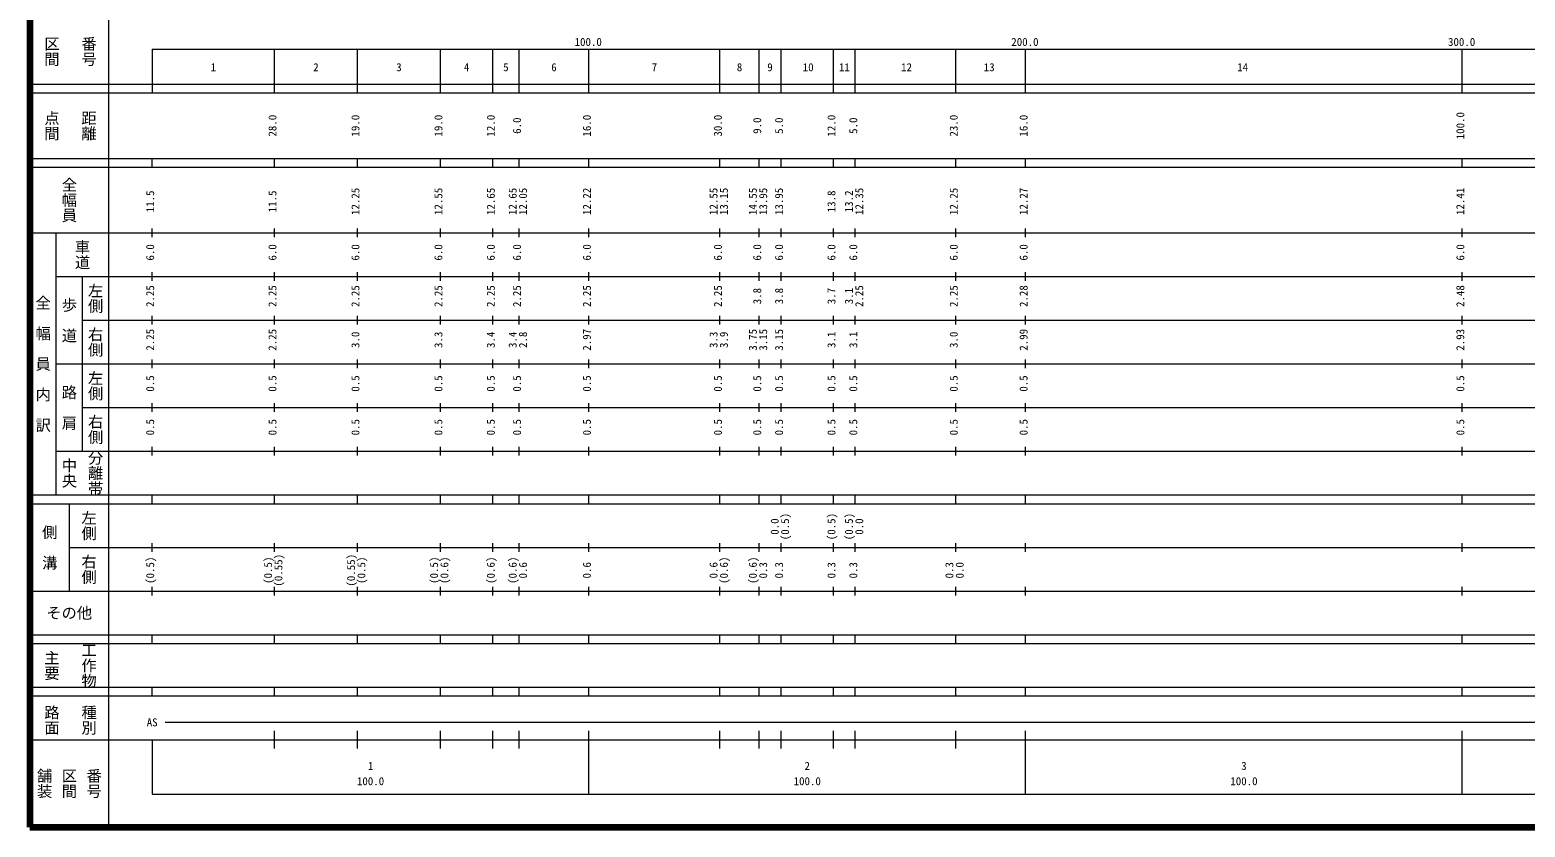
# Model space of a CAD drawing. Units: millimetres on the paper, enlarged 1000 times. Extents: x 40000 to 680000, y 20000 to 380000.
# Drawn here: x 40000 to 382375, y 20000 to 202409 of the extents above; entities that cross this region are included whole.
import ezdxf
from ezdxf.enums import TextEntityAlignment as Align

# ---------------------------------------------------------------- set-up
doc = ezdxf.new("R2010")
doc.units = ezdxf.units.MM
doc.header["$LTSCALE"] = 1000
doc.layers.add('M-TTL', color=2, linetype='Continuous', lineweight=140)
doc.layers.add('M-TTL-BAND', color=7, linetype='Continuous', lineweight=13)
doc.styles.add('@ＭＳ ゴシック', font='')
doc.styles.add('ＭＳ ゴシック', font='')
doc.styles.get('@ＭＳ ゴシック').set_extended_font_data('@MS Gothic')
doc.styles.get('ＭＳ ゴシック').set_extended_font_data('MS Gothic')

msp = doc.modelspace()

# ---------------------------------------------------------------- linework, layer by layer
at = {"layer": 'M-TTL'}
for p, q in [((40000, 380000), (40000, 20000)), ((40000, 20000), (680000, 20000))]:
    msp.add_line(p, q, dxfattribs=at)
at = {"layer": 'M-TTL-BAND'}
for p, q in [((58000, 370000), (58000, 20000)), ((68000, 198000), (579000, 198000)), ((68000, 198000), (68000, 188000)), ((96000, 188000), (96000, 198000)), ((115000, 188000), (115000, 198000)), ((134000, 188000), (134000, 198000)), ((146000, 188000), (146000, 198000)), ((152000, 188000), (152000, 198000)), ((168000, 188000), (168000, 198000)), ((198000, 188000), (198000, 198000)), ((207000, 188000), (207000, 198000)), ((212000, 188000), (212000, 198000)), ((224000, 188000), (224000, 198000)), ((229000, 188000), (229000, 198000)), ((252000, 188000), (252000, 198000)), ((268000, 188000), (268000, 198000)), ((368000, 188000), (368000, 198000)), ((40000, 190000), (579000, 190000)), ((40000, 188000), (579000, 188000)), ((40000, 173000), (579000, 173000)), ((68000, 171000), (68000, 173000)), ((96000, 171000), (96000, 173000)), ((115000, 171000), (115000, 173000)), ((134000, 171000), (134000, 173000)), ((146000, 171000), (146000, 173000)), ((152000, 171000), (152000, 173000)), ((168000, 171000), (168000, 173000)), ((198000, 171000), (198000, 173000)), ((207000, 171000), (207000, 173000)), ((212000, 171000), (212000, 173000)), ((224000, 171000), (224000, 173000)), ((229000, 171000), (229000, 173000)), ((252000, 171000), (252000, 173000)), ((268000, 171000), (268000, 173000)), ((368000, 171000), (368000, 173000)), ((40000, 171000), (579000, 171000)), ((40000, 156000), (579000, 156000)), ((46000, 96000), (46000, 156000)), ((68000, 155000), (68000, 157000)), ((96000, 155000), (96000, 157000)), ((115000, 155000), (115000, 157000)), ((134000, 155000), (134000, 157000)), ((146000, 155000), (146000, 157000)), ((152000, 155000), (152000, 157000)), ((168000, 155000), (168000, 157000)), ((198000, 155000), (198000, 157000)), ((207000, 155000), (207000, 157000)), ((212000, 155000), (212000, 157000)), ((224000, 155000), (224000, 157000)), ((229000, 155000), (229000, 157000)), ((252000, 155000), (252000, 157000)), ((268000, 155000), (268000, 157000)), ((368000, 155000), (368000, 157000)), ((46000, 146000), (579000, 146000)), ((52000, 146000), (52000, 106000)), ((68000, 145000), (68000, 147000)), ((96000, 145000), (96000, 147000)), ((115000, 145000), (115000, 147000)), ((134000, 145000), (134000, 147000)), ((146000, 145000), (146000, 147000)), ((152000, 145000), (152000, 147000)), ((168000, 145000), (168000, 147000)), ((198000, 145000), (198000, 147000)), ((207000, 145000), (207000, 147000)), ((212000, 145000), (212000, 147000)), ((224000, 145000), (224000, 147000)), ((229000, 145000), (229000, 147000)), ((252000, 145000), (252000, 147000)), ((268000, 145000), (268000, 147000)), ((368000, 145000), (368000, 147000)), ((68000, 135000), (68000, 137000)), ((96000, 135000), (96000, 137000)), ((115000, 135000), (115000, 137000)), ((134000, 135000), (134000, 137000)), ((146000, 135000), (146000, 137000)), ((152000, 135000), (152000, 137000)), ((168000, 135000), (168000, 137000)), ((198000, 135000), (198000, 137000)), ((207000, 135000), (207000, 137000)), ((212000, 135000), (212000, 137000)), ((224000, 135000), (224000, 137000)), ((229000, 135000), (229000, 137000)), ((252000, 135000), (252000, 137000)), ((268000, 135000), (268000, 137000)), ((368000, 135000), (368000, 137000)), ((52000, 136000), (579000, 136000)), ((68000, 125000), (68000, 127000)), ((96000, 125000), (96000, 127000)), ((115000, 125000), (115000, 127000)), ((134000, 125000), (134000, 127000)), ((146000, 125000), (146000, 127000)), ((152000, 125000), (152000, 127000)), ((168000, 125000), (168000, 127000)), ((198000, 125000), (198000, 127000)), ((207000, 125000), (207000, 127000)), ((212000, 125000), (212000, 127000)), ((224000, 125000), (224000, 127000)), ((229000, 125000), (229000, 127000)), ((252000, 125000), (252000, 127000)), ((268000, 125000), (268000, 127000)), ((368000, 125000), (368000, 127000)), ((46000, 126000), (579000, 126000)), ((68000, 115000), (68000, 117000)), ((96000, 115000), (96000, 117000)), ((115000, 115000), (115000, 117000)), ((134000, 115000), (134000, 117000)), ((146000, 115000), (146000, 117000)), ((152000, 115000), (152000, 117000)), ((168000, 115000), (168000, 117000)), ((198000, 115000), (198000, 117000)), ((207000, 115000), (207000, 117000)), ((212000, 115000), (212000, 117000)), ((224000, 115000), (224000, 117000)), ((229000, 115000), (229000, 117000)), ((252000, 115000), (252000, 117000)), ((268000, 115000), (268000, 117000)), ((368000, 115000), (368000, 117000)), ((52000, 116000), (579000, 116000)), ((68000, 105000), (68000, 107000)), ((96000, 105000), (96000, 107000)), ((115000, 105000), (115000, 107000)), ((134000, 105000), (134000, 107000)), ((146000, 105000), (146000, 107000)), ((152000, 105000), (152000, 107000)), ((168000, 105000), (168000, 107000)), ((198000, 105000), (198000, 107000)), ((207000, 105000), (207000, 107000)), ((212000, 105000), (212000, 107000)), ((224000, 105000), (224000, 107000)), ((229000, 105000), (229000, 107000)), ((252000, 105000), (252000, 107000)), ((268000, 105000), (268000, 107000)), ((368000, 105000), (368000, 107000)), ((46000, 106000), (579000, 106000)), ((40000, 96000), (579000, 96000)), ((68000, 94000), (68000, 96000)), ((96000, 94000), (96000, 96000)), ((115000, 94000), (115000, 96000)), ((134000, 94000), (134000, 96000)), ((146000, 94000), (146000, 96000)), ((152000, 94000), (152000, 96000)), ((168000, 94000), (168000, 96000)), ((198000, 94000), (198000, 96000)), ((207000, 94000), (207000, 96000)), ((212000, 94000), (212000, 96000)), ((224000, 94000), (224000, 96000)), ((229000, 94000), (229000, 96000)), ((252000, 94000), (252000, 96000)), ((268000, 94000), (268000, 96000)), ((368000, 94000), (368000, 96000)), ((40000, 94000), (579000, 94000)), ((49000, 94000), (49000, 74000)), ((49000, 84000), (579000, 84000)), ((68000, 83000), (68000, 85000)), ((96000, 83000), (96000, 85000)), ((115000, 83000), (115000, 85000)), ((134000, 83000), (134000, 85000)), ((146000, 83000), (146000, 85000)), ((152000, 83000), (152000, 85000)), ((168000, 83000), (168000, 85000)), ((198000, 83000), (198000, 85000)), ((207000, 83000), (207000, 85000)), ((212000, 83000), (212000, 85000)), ((224000, 83000), (224000, 85000)), ((229000, 83000), (229000, 85000)), ((252000, 83000), (252000, 85000)), ((268000, 83000), (268000, 85000)), ((368000, 83000), (368000, 85000)), ((40000, 74000), (579000, 74000)), ((68000, 73000), (68000, 75000)), ((96000, 73000), (96000, 75000)), ((115000, 73000), (115000, 75000)), ((134000, 73000), (134000, 75000)), ((146000, 73000), (146000, 75000)), ((152000, 73000), (152000, 75000)), ((168000, 73000), (168000, 75000)), ((198000, 73000), (198000, 75000)), ((207000, 73000), (207000, 75000)), ((212000, 73000), (212000, 75000)), ((224000, 73000), (224000, 75000)), ((229000, 73000), (229000, 75000)), ((252000, 73000), (252000, 75000)), ((268000, 73000), (268000, 75000)), ((368000, 73000), (368000, 75000)), ((40000, 64000), (579000, 64000)), ((40000, 62000), (579000, 62000)), ((68000, 62000), (68000, 64000)), ((96000, 62000), (96000, 64000)), ((115000, 62000), (115000, 64000)), ((134000, 62000), (134000, 64000)), ((146000, 62000), (146000, 64000)), ((152000, 62000), (152000, 64000)), ((168000, 62000), (168000, 64000)), ((198000, 62000), (198000, 64000)), ((207000, 62000), (207000, 64000)), ((212000, 62000), (212000, 64000)), ((224000, 62000), (224000, 64000)), ((229000, 62000), (229000, 64000)), ((252000, 62000), (252000, 64000)), ((268000, 62000), (268000, 64000)), ((368000, 62000), (368000, 64000)), ((40000, 52000), (579000, 52000)), ((68000, 50000), (68000, 52000)), ((96000, 50000), (96000, 52000)), ((115000, 50000), (115000, 52000)), ((134000, 50000), (134000, 52000)), ((146000, 50000), (146000, 52000)), ((152000, 50000), (152000, 52000)), ((168000, 50000), (168000, 52000)), ((198000, 50000), (198000, 52000)), ((207000, 50000), (207000, 52000)), ((212000, 50000), (212000, 52000)), ((224000, 50000), (224000, 52000)), ((229000, 50000), (229000, 52000)), ((252000, 50000), (252000, 52000)), ((268000, 50000), (268000, 52000)), ((368000, 50000), (368000, 52000)), ((40000, 50000), (579000, 50000)), ((71000, 44000), (565000, 44000)), ((96000, 38000), (96000, 42000)), ((115000, 38000), (115000, 42000)), ((134000, 38000), (134000, 42000)), ((146000, 38000), (146000, 42000)), ((152000, 38000), (152000, 42000)), ((168000, 27500), (168000, 42000)), ((198000, 38000), (198000, 42000)), ((207000, 38000), (207000, 42000)), ((212000, 38000), (212000, 42000)), ((224000, 38000), (224000, 42000)), ((229000, 38000), (229000, 42000)), ((252000, 38000), (252000, 42000)), ((268000, 27500), (268000, 42000)), ((368000, 27500), (368000, 42000)), ((40000, 40000), (579000, 40000)), ((68000, 40000), (68000, 27500)), ((68000, 27500), (579000, 27500))]:
    msp.add_line(p, q, dxfattribs=at)

# ---------------------------------------------------------------- texts
at = {"layer": 'M-TTL-BAND', "style": '@ＭＳ ゴシック'}
for s, p in [('区間', (45000, 197500)), ('番号', (53500, 197500)), ('点間', (45000, 180500)), ('距離', (53500, 180500)), ('全幅員', (49000, 163500)), ('車道', (52000, 151000)), ('左側', (55000, 141000)), ('全\u3000幅\u3000員\u3000内\u3000訳', (43000, 126000)), ('歩\u3000道', (49000, 136000)), ('右側', (55000, 131000)), ('左側', (55000, 121000)), ('路\u3000肩', (49000, 116000)), ('右側', (55000, 111000)), ('中央', (49000, 101000)), ('分離帯', (55000, 101000)), ('側\u3000溝', (44500, 84000)), ('左側', (53500, 89000)), ('右側', (53500, 79000)), ('工作物', (53500, 57000)), ('主要', (45000, 57000)), ('路面', (45000, 44500)), ('種別', (53500, 44500)), ('舗装', (43333, 30000)), ('区間', (49000, 30000)), ('番号', (54667, 30000))]:
    msp.add_text(s, height=2566, rotation=270, dxfattribs=at).set_placement(p, align=Align.MIDDLE_CENTER)
at = {"layer": 'M-TTL-BAND', "style": 'ＭＳ ゴシック'}
for s, p in [('100.0', (167844, 198195)), ('200.0', (267844, 198195)), ('300.0', (367844, 198195)), ('1', (82000, 192405)), ('2', (105500, 192405)), ('3', (124500, 192405)), ('4', (140000, 192405)), ('5', (149000, 192405)), ('6', (160000, 192405)), ('7', (183000, 192405)), ('8', (202500, 192405)), ('9', (209469, 192405)), ('10', (218214, 192405)), ('11', (226502, 192405)), ('12', (240739, 192405)), ('13', (259663, 192405)), ('14', (317699, 192405)), ('AS', (68000, 42500)), ('1', (118000, 32523)), ('2', (218000, 32523)), ('3', (318000, 32523)), ('100.0', (118000, 29033)), ('100.0', (218000, 29033)), ('100.0', (318000, 29033))]:
    msp.add_text(s, height=1833, dxfattribs=at).set_placement(p, align=Align.BOTTOM_CENTER)
for s, p in [('28.0', (97000, 180500)), ('19.0', (116000, 180500)), ('19.0', (135000, 180500)), ('12.0', (147000, 180500)), ('6.0', (153000, 180500)), ('16.0', (169000, 180500)), ('30.0', (199000, 180500)), ('9.0', (208000, 180500)), ('5.0', (213000, 180500)), ('12.0', (225000, 180500)), ('5.0', (230000, 180500)), ('23.0', (253000, 180500)), ('16.0', (269000, 180500)), ('100.0', (369000, 180500)), ('11.5', (69000, 163174)), ('11.5', (97000, 163174)), ('12.25', (116000, 163174)), ('12.55', (135000, 163174)), ('12.65', (147000, 163174)), ('12.65', (152000, 163174)), ('12.05', (154370, 163174)), ('12.22', (169000, 163174)), ('12.55', (198000, 163174)), ('13.15', (200370, 163174)), ('14.55', (207000, 163174)), ('13.95', (209370, 163174)), ('13.95', (213000, 163174)), ('13.8', (225000, 163174)), ('13.2', (229000, 163174)), ('12.35', (231370, 163174)), ('12.25', (253000, 163174)), ('12.27', (269000, 163174)), ('12.41', (369000, 163174)), ('6.0', (69000, 151500)), ('6.0', (97000, 151500)), ('6.0', (116000, 151500)), ('6.0', (135000, 151500)), ('6.0', (147000, 151500)), ('6.0', (153000, 151500)), ('6.0', (169000, 151500)), ('6.0', (199000, 151500)), ('6.0', (208000, 151500)), ('6.0', (213000, 151500)), ('6.0', (225000, 151500)), ('6.0', (230000, 151500)), ('6.0', (253000, 151500)), ('6.0', (269000, 151500)), ('6.0', (369000, 151500)), ('2.25', (69000, 141500)), ('2.25', (97000, 141500)), ('2.25', (116000, 141500)), ('2.25', (135000, 141500)), ('2.25', (147000, 141500)), ('2.25', (153000, 141500)), ('2.25', (169000, 141500)), ('2.25', (199000, 141500)), ('2.25', (231370, 141500)), ('2.25', (253000, 141500)), ('2.28', (269000, 141500)), ('2.48', (369000, 141500)), ('3.8', (208000, 141500)), ('3.8', (213000, 141500)), ('3.7', (225000, 141500)), ('3.1', (229000, 141500)), ('2.25', (69000, 131500)), ('2.25', (97000, 131500)), ('2.97', (169000, 131500)), ('3.75', (207000, 131500)), ('3.15', (209370, 131500)), ('3.15', (213000, 131500)), ('2.99', (269000, 131500)), ('2.93', (369000, 131500)), ('3.0', (116000, 131500)), ('3.3', (135000, 131500)), ('3.4', (147000, 131500)), ('3.4', (152000, 131500)), ('2.8', (154370, 131500)), ('3.3', (198000, 131500)), ('3.9', (200370, 131500)), ('3.1', (225000, 131500)), ('3.1', (230000, 131500)), ('3.0', (253000, 131500)), ('0.5', (69000, 121500)), ('0.5', (97000, 121500)), ('0.5', (116000, 121500)), ('0.5', (135000, 121500)), ('0.5', (147000, 121500)), ('0.5', (153000, 121500)), ('0.5', (169000, 121500)), ('0.5', (199000, 121500)), ('0.5', (208000, 121500)), ('0.5', (213000, 121500)), ('0.5', (225000, 121500)), ('0.5', (230000, 121500)), ('0.5', (253000, 121500)), ('0.5', (269000, 121500)), ('0.5', (369000, 121500)), ('0.5', (69000, 111500)), ('0.5', (97000, 111500)), ('0.5', (116000, 111500)), ('0.5', (135000, 111500)), ('0.5', (147000, 111500)), ('0.5', (153000, 111500)), ('0.5', (169000, 111500)), ('0.5', (199000, 111500)), ('0.5', (208000, 111500)), ('0.5', (213000, 111500)), ('0.5', (225000, 111500)), ('0.5', (230000, 111500)), ('0.5', (253000, 111500)), ('0.5', (269000, 111500)), ('0.5', (369000, 111500)), ('0.0', (212000, 88764)), ('(0.5)', (214370, 88764)), ('(0.5)', (225000, 88764)), ('(0.5)', (229000, 88764)), ('0.0', (231370, 88764)), ('(0.5)', (69000, 78764)), ('(0.5)', (96000, 78764)), ('(0.55)', (98370, 78764)), ('(0.55)', (115000, 78764)), ('(0.5)', (117370, 78764)), ('(0.5)', (134000, 78764)), ('(0.6)', (136370, 78764)), ('(0.6)', (147000, 78764)), ('(0.6)', (152000, 78764)), ('0.6', (154370, 78764)), ('0.6', (169000, 78764)), ('0.6', (198000, 78764)), ('(0.6)', (200370, 78764)), ('(0.6)', (207000, 78764)), ('0.3', (209370, 78764)), ('0.3', (213000, 78764)), ('0.3', (225000, 78764)), ('0.3', (230000, 78764)), ('0.3', (252000, 78764)), ('0.0', (254370, 78764))]:
    msp.add_text(s, height=1833, rotation=90, dxfattribs=at).set_placement(p, align=Align.BOTTOM_CENTER)
msp.add_text('その他', height=2566, dxfattribs=at).set_placement((49000, 69000), align=Align.MIDDLE_CENTER)

doc.saveas('drawing.dxf')
